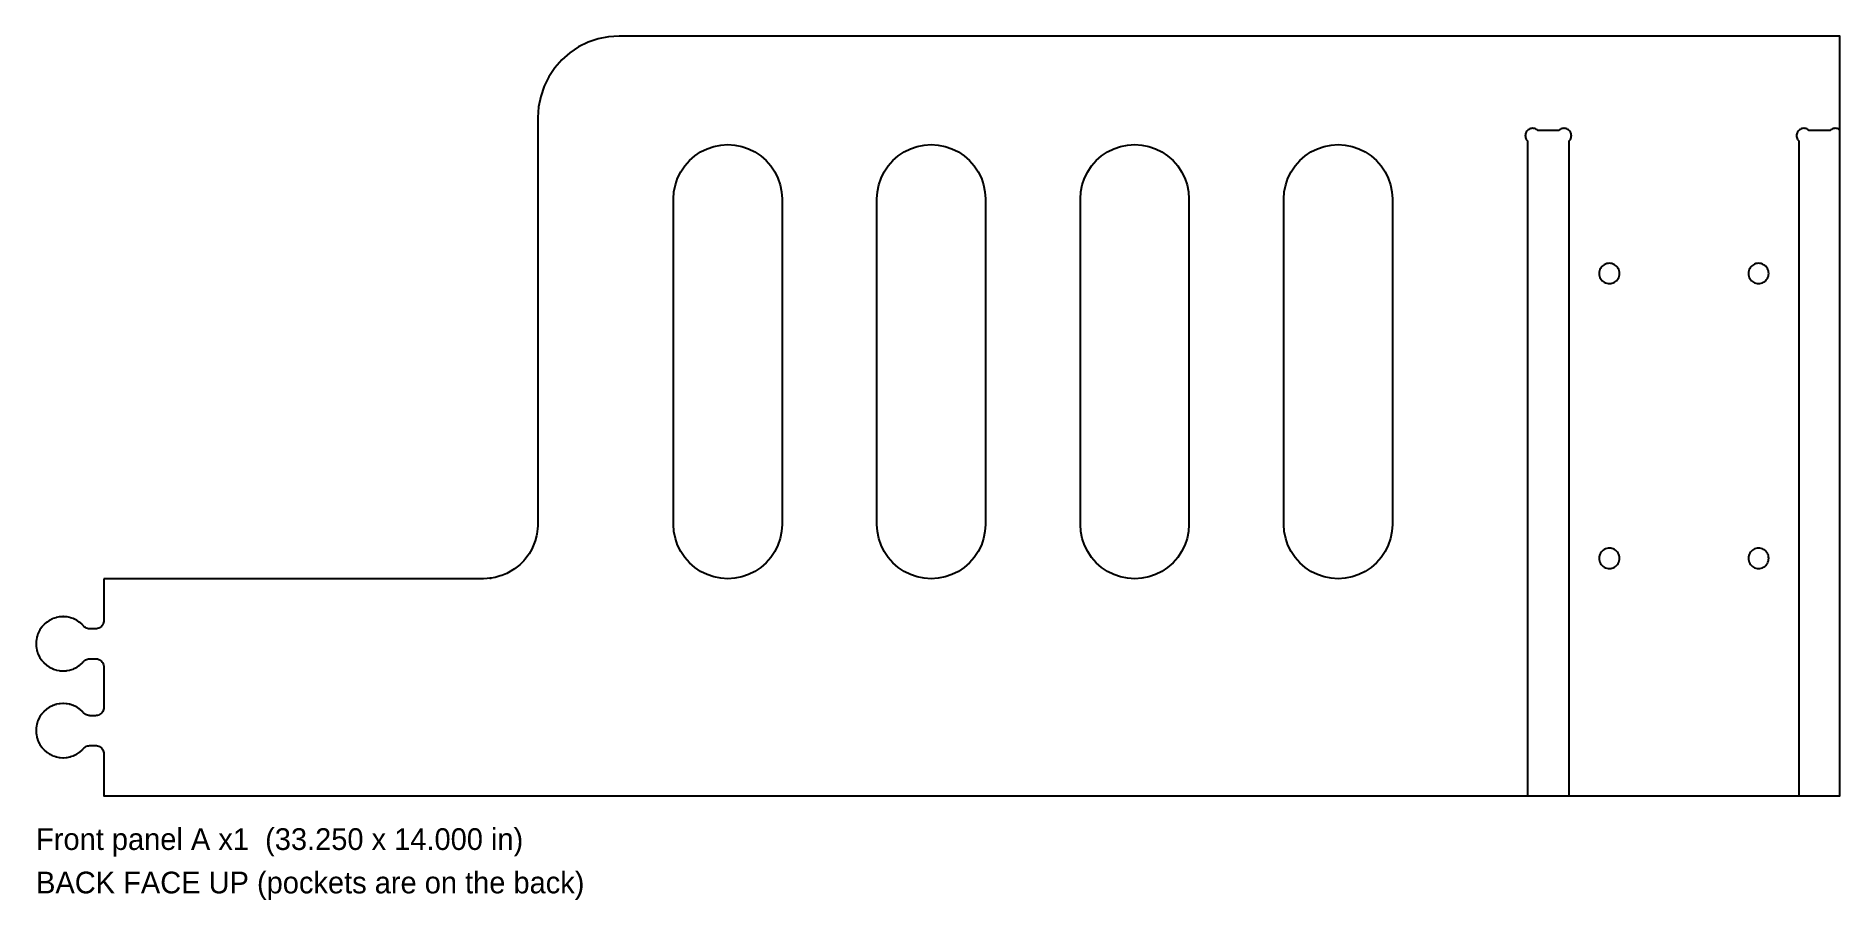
# Model space of a CAD drawing. Header units: inches. Extents: x 0 to 33.2, y -1.9 to 14.
import ezdxf

# ---------------------------------------------------------------- set-up
doc = ezdxf.new("R2010")
doc.units = ezdxf.units.IN
doc.header["$MEASUREMENT"] = 0
for name, color, linetype in [('CUT_INSIDE', 5, 'Continuous'), ('CUT_OUTSIDE', 1, 'Continuous'), ('LABEL', 3, 'Continuous'), ('POCKET_0.375', 4, 'Continuous'), ('POCKET_0.500', 4, 'Continuous')]:
    doc.layers.add(name, color=color, linetype=linetype)

msp = doc.modelspace()

# ---------------------------------------------------------------- linework, layer by layer
at = {"layer": 'CUT_INSIDE'}
for points in [[(13.716, 4.741), (13.674, 4.617), (13.616, 4.5), (13.543, 4.391), (13.457, 4.293), (13.358, 4.207), (13.25, 4.134), (13.132, 4.076), (13.008, 4.034), (12.88, 4.009), (12.75, 4), (12.619, 4.009), (12.491, 4.034), (12.367, 4.076), (12.25, 4.134), (12.141, 4.207), (12.043, 4.293), (11.956, 4.391), (11.884, 4.5), (11.826, 4.617), (11.784, 4.741), (11.758, 4.869), (11.75, 5), (11.75, 11), (11.758, 11.131), (11.784, 11.259), (11.826, 11.383), (11.884, 11.5), (11.956, 11.609), (12.043, 11.707), (12.141, 11.793), (12.25, 11.866), (12.367, 11.924), (12.491, 11.966), (12.619, 11.991), (12.75, 12), (12.88, 11.991), (13.008, 11.966), (13.132, 11.924), (13.25, 11.866), (13.358, 11.793), (13.457, 11.707), (13.543, 11.609), (13.616, 11.5), (13.674, 11.383), (13.716, 11.259), (13.741, 11.131), (13.75, 11), (13.75, 5), (13.741, 4.869)], [(17.466, 4.741), (17.424, 4.617), (17.366, 4.5), (17.293, 4.391), (17.207, 4.293), (17.108, 4.207), (17, 4.134), (16.882, 4.076), (16.758, 4.034), (16.63, 4.009), (16.5, 4), (16.369, 4.009), (16.241, 4.034), (16.117, 4.076), (16, 4.134), (15.891, 4.207), (15.793, 4.293), (15.706, 4.391), (15.634, 4.5), (15.576, 4.617), (15.534, 4.741), (15.508, 4.869), (15.5, 5), (15.5, 11), (15.508, 11.131), (15.534, 11.259), (15.576, 11.383), (15.634, 11.5), (15.706, 11.609), (15.793, 11.707), (15.891, 11.793), (16, 11.866), (16.117, 11.924), (16.241, 11.966), (16.369, 11.991), (16.5, 12), (16.63, 11.991), (16.758, 11.966), (16.882, 11.924), (17, 11.866), (17.108, 11.793), (17.207, 11.707), (17.293, 11.609), (17.366, 11.5), (17.424, 11.383), (17.466, 11.259), (17.491, 11.131), (17.5, 11), (17.5, 5), (17.491, 4.869)], [(21.216, 4.741), (21.174, 4.617), (21.116, 4.5), (21.043, 4.391), (20.957, 4.293), (20.858, 4.207), (20.75, 4.134), (20.632, 4.076), (20.508, 4.034), (20.38, 4.009), (20.25, 4), (20.119, 4.009), (19.991, 4.034), (19.867, 4.076), (19.75, 4.134), (19.641, 4.207), (19.543, 4.293), (19.456, 4.391), (19.384, 4.5), (19.326, 4.617), (19.284, 4.741), (19.258, 4.869), (19.25, 5), (19.25, 11), (19.258, 11.131), (19.284, 11.259), (19.326, 11.383), (19.384, 11.5), (19.456, 11.609), (19.543, 11.707), (19.641, 11.793), (19.75, 11.866), (19.867, 11.924), (19.991, 11.966), (20.119, 11.991), (20.25, 12), (20.38, 11.991), (20.508, 11.966), (20.632, 11.924), (20.75, 11.866), (20.858, 11.793), (20.957, 11.707), (21.043, 11.609), (21.116, 11.5), (21.174, 11.383), (21.216, 11.259), (21.241, 11.131), (21.25, 11), (21.25, 5), (21.241, 4.869)], [(24.966, 4.741), (24.924, 4.617), (24.866, 4.5), (24.793, 4.391), (24.707, 4.293), (24.608, 4.207), (24.5, 4.134), (24.382, 4.076), (24.258, 4.034), (24.13, 4.009), (24, 4), (23.869, 4.009), (23.741, 4.034), (23.617, 4.076), (23.5, 4.134), (23.391, 4.207), (23.293, 4.293), (23.206, 4.391), (23.134, 4.5), (23.076, 4.617), (23.034, 4.741), (23.008, 4.869), (23, 5), (23, 11), (23.008, 11.131), (23.034, 11.259), (23.076, 11.383), (23.134, 11.5), (23.206, 11.609), (23.293, 11.707), (23.391, 11.793), (23.5, 11.866), (23.617, 11.924), (23.741, 11.966), (23.869, 11.991), (24, 12), (24.13, 11.991), (24.258, 11.966), (24.382, 11.924), (24.5, 11.866), (24.608, 11.793), (24.707, 11.707), (24.793, 11.609), (24.866, 11.5), (24.924, 11.383), (24.966, 11.259), (24.991, 11.131), (25, 11), (25, 5), (24.991, 4.869)]]:
    msp.add_lwpolyline(points, close=True, dxfattribs=at)
at = {"layer": 'CUT_OUTSIDE'}
msp.add_lwpolyline([(1.25, 4), (1.25, 3.995), (1.25, 3.23), (1.248, 3.21), (1.244, 3.19), (1.238, 3.171), (1.229, 3.152), (1.218, 3.136), (1.204, 3.12), (1.189, 3.107), (1.172, 3.096), (1.154, 3.087), (1.135, 3.08), (1.115, 3.076), (1.095, 3.075), (0.998, 3.075), (0.989, 3.075), (0.983, 3.076), (0.965, 3.078), (0.946, 3.082), (0.929, 3.089), (0.912, 3.098), (0.896, 3.109), (0.882, 3.121), (0.88, 3.124), (0.873, 3.131), (0.858, 3.148), (0.857, 3.149), (0.856, 3.15), (0.855, 3.152), (0.851, 3.155), (0.85, 3.157), (0.849, 3.157), (0.847, 3.159), (0.81, 3.191), (0.808, 3.193), (0.808, 3.194), (0.806, 3.195), (0.802, 3.198), (0.8, 3.199), (0.799, 3.2), (0.797, 3.201), (0.756, 3.229), (0.754, 3.23), (0.754, 3.23), (0.751, 3.232), (0.748, 3.234), (0.745, 3.235), (0.745, 3.235), (0.743, 3.237), (0.698, 3.258), (0.696, 3.259), (0.695, 3.26), (0.693, 3.261), (0.689, 3.262), (0.687, 3.263), (0.686, 3.264), (0.683, 3.265), (0.637, 3.28), (0.634, 3.281), (0.634, 3.281), (0.631, 3.282), (0.627, 3.283), (0.624, 3.284), (0.624, 3.284), (0.621, 3.285), (0.573, 3.294), (0.57, 3.295), (0.57, 3.295), (0.567, 3.295), (0.563, 3.296), (0.56, 3.296), (0.559, 3.296), (0.557, 3.296), (0.508, 3.299), (0.505, 3.3), (0.504, 3.3), (0.502, 3.3), (0.498, 3.3), (0.495, 3.3), (0.494, 3.3), (0.492, 3.299), (0.442, 3.296), (0.44, 3.296), (0.439, 3.296), (0.437, 3.296), (0.432, 3.295), (0.43, 3.295), (0.429, 3.295), (0.427, 3.294), (0.378, 3.285), (0.376, 3.284), (0.375, 3.284), (0.372, 3.283), (0.368, 3.282), (0.366, 3.281), (0.365, 3.281), (0.363, 3.28), (0.316, 3.265), (0.313, 3.264), (0.313, 3.263), (0.31, 3.262), (0.306, 3.261), (0.304, 3.26), (0.303, 3.259), (0.301, 3.258), (0.257, 3.237), (0.255, 3.235), (0.254, 3.235), (0.252, 3.234), (0.248, 3.232), (0.246, 3.23), (0.245, 3.23), (0.243, 3.229), (0.202, 3.201), (0.2, 3.2), (0.199, 3.199), (0.197, 3.198), (0.194, 3.195), (0.192, 3.194), (0.191, 3.193), (0.189, 3.191), (0.152, 3.159), (0.15, 3.157), (0.15, 3.157), (0.148, 3.155), (0.145, 3.152), (0.143, 3.15), (0.143, 3.149), (0.141, 3.148), (0.108, 3.11), (0.107, 3.108), (0.106, 3.108), (0.105, 3.106), (0.102, 3.102), (0.1, 3.1), (0.1, 3.1), (0.099, 3.098), (0.071, 3.057), (0.07, 3.055), (0.069, 3.054), (0.068, 3.052), (0.066, 3.048), (0.065, 3.046), (0.064, 3.045), (0.063, 3.043), (0.041, 2.998), (0.04, 2.996), (0.04, 2.996), (0.039, 2.993), (0.037, 2.989), (0.036, 2.987), (0.036, 2.986), (0.035, 2.984), (0.019, 2.937), (0.018, 2.935), (0.018, 2.934), (0.018, 2.931), (0.016, 2.927), (0.016, 2.925), (0.016, 2.924), (0.015, 2.922), (0.006, 2.873), (0.005, 2.871), (0.005, 2.87), (0.005, 2.867), (0.004, 2.863), (0.004, 2.861), (0.004, 2.86), (0.003, 2.857), (0, 2.808), (0, 2.805), (0, 2.805), (0, 2.802), (0, 2.798), (0, 2.795), (0, 2.795), (0, 2.792), (0.003, 2.743), (0.004, 2.74), (0.004, 2.739), (0.004, 2.737), (0.005, 2.733), (0.005, 2.73), (0.005, 2.729), (0.006, 2.727), (0.015, 2.678), (0.016, 2.676), (0.016, 2.675), (0.016, 2.673), (0.018, 2.669), (0.018, 2.666), (0.018, 2.665), (0.019, 2.663), (0.035, 2.616), (0.036, 2.614), (0.036, 2.613), (0.037, 2.611), (0.039, 2.607), (0.04, 2.604), (0.04, 2.604), (0.041, 2.602), (0.063, 2.557), (0.064, 2.555), (0.065, 2.554), (0.066, 2.552), (0.068, 2.548), (0.069, 2.546), (0.07, 2.545), (0.071, 2.543), (0.099, 2.502), (0.1, 2.5), (0.1, 2.5), (0.102, 2.498), (0.105, 2.494), (0.106, 2.492), (0.107, 2.492), (0.108, 2.49), (0.141, 2.452), (0.143, 2.451), (0.143, 2.45), (0.145, 2.448), (0.148, 2.445), (0.15, 2.443), (0.15, 2.443), (0.152, 2.441), (0.189, 2.409), (0.191, 2.407), (0.192, 2.406), (0.194, 2.405), (0.197, 2.402), (0.199, 2.401), (0.2, 2.4), (0.202, 2.399), (0.243, 2.371), (0.245, 2.37), (0.246, 2.37), (0.248, 2.368), (0.252, 2.366), (0.254, 2.365), (0.255, 2.365), (0.257, 2.363), (0.301, 2.342), (0.303, 2.341), (0.304, 2.34), (0.306, 2.339), (0.31, 2.338), (0.313, 2.337), (0.313, 2.336), (0.316, 2.335), (0.363, 2.32), (0.365, 2.319), (0.366, 2.319), (0.368, 2.318), (0.372, 2.317), (0.375, 2.316), (0.376, 2.316), (0.378, 2.315), (0.427, 2.306), (0.429, 2.305), (0.43, 2.305), (0.432, 2.305), (0.437, 2.304), (0.439, 2.304), (0.44, 2.304), (0.442, 2.304), (0.492, 2.301), (0.494, 2.3), (0.495, 2.3), (0.498, 2.3), (0.502, 2.3), (0.504, 2.3), (0.505, 2.3), (0.508, 2.301), (0.557, 2.304), (0.559, 2.304), (0.56, 2.304), (0.563, 2.304), (0.567, 2.305), (0.57, 2.305), (0.57, 2.305), (0.573, 2.306), (0.621, 2.315), (0.624, 2.316), (0.624, 2.316), (0.627, 2.317), (0.631, 2.318), (0.634, 2.319), (0.634, 2.319), (0.637, 2.32), (0.683, 2.335), (0.686, 2.336), (0.687, 2.337), (0.689, 2.338), (0.693, 2.339), (0.695, 2.34), (0.696, 2.341), (0.698, 2.342), (0.743, 2.363), (0.745, 2.365), (0.745, 2.365), (0.748, 2.366), (0.751, 2.368), (0.754, 2.37), (0.754, 2.37), (0.756, 2.371), (0.797, 2.399), (0.799, 2.4), (0.8, 2.401), (0.802, 2.402), (0.806, 2.405), (0.808, 2.406), (0.808, 2.407), (0.81, 2.409), (0.847, 2.441), (0.849, 2.443), (0.85, 2.443), (0.851, 2.445), (0.855, 2.448), (0.856, 2.45), (0.857, 2.451), (0.858, 2.452), (0.872, 2.468), (0.878, 2.475), (0.882, 2.479), (0.896, 2.491), (0.912, 2.502), (0.928, 2.511), (0.946, 2.518), (0.964, 2.522), (0.983, 2.524), (0.987, 2.525), (0.996, 2.525), (1.095, 2.525), (1.115, 2.524), (1.135, 2.52), (1.154, 2.513), (1.172, 2.504), (1.189, 2.493), (1.204, 2.48), (1.218, 2.464), (1.229, 2.447), (1.238, 2.429), (1.244, 2.41), (1.248, 2.39), (1.25, 2.37), (1.25, 1.63), (1.248, 1.61), (1.244, 1.59), (1.238, 1.571), (1.229, 1.553), (1.218, 1.536), (1.204, 1.52), (1.189, 1.507), (1.172, 1.496), (1.154, 1.487), (1.135, 1.48), (1.115, 1.476), (1.095, 1.475), (0.997, 1.475), (0.988, 1.475), (0.983, 1.476), (0.964, 1.478), (0.946, 1.482), (0.928, 1.489), (0.912, 1.498), (0.896, 1.509), (0.882, 1.521), (0.88, 1.524), (0.873, 1.531), (0.858, 1.548), (0.857, 1.549), (0.856, 1.55), (0.855, 1.552), (0.851, 1.555), (0.85, 1.557), (0.849, 1.557), (0.847, 1.559), (0.81, 1.591), (0.808, 1.593), (0.808, 1.594), (0.806, 1.595), (0.802, 1.598), (0.8, 1.599), (0.799, 1.6), (0.797, 1.601), (0.756, 1.629), (0.754, 1.63), (0.754, 1.63), (0.751, 1.632), (0.748, 1.634), (0.745, 1.635), (0.745, 1.635), (0.743, 1.637), (0.698, 1.658), (0.696, 1.659), (0.695, 1.66), (0.693, 1.661), (0.689, 1.662), (0.687, 1.663), (0.686, 1.664), (0.683, 1.665), (0.637, 1.68), (0.634, 1.681), (0.634, 1.681), (0.631, 1.682), (0.627, 1.683), (0.624, 1.684), (0.624, 1.684), (0.621, 1.685), (0.573, 1.694), (0.57, 1.695), (0.57, 1.695), (0.567, 1.695), (0.563, 1.696), (0.56, 1.696), (0.559, 1.696), (0.557, 1.696), (0.508, 1.699), (0.505, 1.7), (0.504, 1.7), (0.502, 1.7), (0.498, 1.7), (0.495, 1.7), (0.494, 1.7), (0.492, 1.699), (0.442, 1.696), (0.44, 1.696), (0.439, 1.696), (0.437, 1.696), (0.432, 1.695), (0.43, 1.695), (0.429, 1.695), (0.427, 1.694), (0.378, 1.685), (0.376, 1.684), (0.375, 1.684), (0.372, 1.683), (0.368, 1.682), (0.366, 1.681), (0.365, 1.681), (0.363, 1.68), (0.316, 1.665), (0.313, 1.664), (0.313, 1.663), (0.31, 1.662), (0.306, 1.661), (0.304, 1.66), (0.303, 1.659), (0.301, 1.658), (0.257, 1.637), (0.255, 1.635), (0.254, 1.635), (0.252, 1.634), (0.248, 1.632), (0.246, 1.63), (0.245, 1.63), (0.243, 1.629), (0.202, 1.601), (0.2, 1.6), (0.199, 1.599), (0.197, 1.598), (0.194, 1.595), (0.192, 1.594), (0.191, 1.593), (0.189, 1.591), (0.152, 1.559), (0.15, 1.557), (0.15, 1.557), (0.148, 1.555), (0.145, 1.552), (0.143, 1.55), (0.143, 1.549), (0.141, 1.548), (0.108, 1.51), (0.107, 1.508), (0.106, 1.508), (0.105, 1.506), (0.102, 1.502), (0.1, 1.5), (0.1, 1.5), (0.099, 1.498), (0.071, 1.457), (0.07, 1.455), (0.069, 1.454), (0.068, 1.452), (0.066, 1.448), (0.065, 1.446), (0.064, 1.445), (0.063, 1.443), (0.041, 1.398), (0.04, 1.396), (0.04, 1.396), (0.039, 1.393), (0.037, 1.389), (0.036, 1.387), (0.036, 1.386), (0.035, 1.384), (0.019, 1.337), (0.018, 1.335), (0.018, 1.334), (0.018, 1.331), (0.016, 1.327), (0.016, 1.325), (0.016, 1.324), (0.015, 1.322), (0.006, 1.273), (0.005, 1.271), (0.005, 1.27), (0.005, 1.267), (0.004, 1.263), (0.004, 1.261), (0.004, 1.26), (0.003, 1.257), (0, 1.208), (0, 1.205), (0, 1.205), (0, 1.202), (0, 1.198), (0, 1.195), (0, 1.195), (0, 1.192), (0.003, 1.143), (0.004, 1.14), (0.004, 1.139), (0.004, 1.137), (0.005, 1.133), (0.005, 1.13), (0.005, 1.129), (0.006, 1.127), (0.015, 1.078), (0.016, 1.076), (0.016, 1.075), (0.016, 1.073), (0.018, 1.069), (0.018, 1.066), (0.018, 1.065), (0.019, 1.063), (0.035, 1.016), (0.036, 1.014), (0.036, 1.013), (0.037, 1.011), (0.039, 1.007), (0.04, 1.004), (0.04, 1.004), (0.041, 1.002), (0.063, 0.957), (0.064, 0.955), (0.065, 0.954), (0.066, 0.952), (0.068, 0.948), (0.069, 0.946), (0.07, 0.945), (0.071, 0.943), (0.099, 0.902), (0.1, 0.9), (0.1, 0.9), (0.102, 0.898), (0.105, 0.894), (0.106, 0.892), (0.107, 0.892), (0.108, 0.89), (0.141, 0.852), (0.143, 0.851), (0.143, 0.85), (0.145, 0.848), (0.148, 0.845), (0.15, 0.843), (0.15, 0.843), (0.152, 0.841), (0.189, 0.809), (0.191, 0.807), (0.192, 0.806), (0.194, 0.805), (0.197, 0.802), (0.199, 0.801), (0.2, 0.8), (0.202, 0.799), (0.243, 0.771), (0.245, 0.77), (0.246, 0.77), (0.248, 0.768), (0.252, 0.766), (0.254, 0.765), (0.255, 0.765), (0.257, 0.763), (0.301, 0.742), (0.303, 0.741), (0.304, 0.74), (0.306, 0.739), (0.31, 0.738), (0.313, 0.737), (0.313, 0.736), (0.316, 0.735), (0.363, 0.72), (0.365, 0.719), (0.366, 0.719), (0.368, 0.718), (0.372, 0.717), (0.375, 0.716), (0.376, 0.716), (0.378, 0.715), (0.427, 0.706), (0.429, 0.705), (0.43, 0.705), (0.432, 0.705), (0.437, 0.704), (0.439, 0.704), (0.44, 0.704), (0.442, 0.704), (0.492, 0.701), (0.494, 0.7), (0.495, 0.7), (0.498, 0.7), (0.502, 0.7), (0.504, 0.7), (0.505, 0.7), (0.508, 0.701), (0.557, 0.704), (0.559, 0.704), (0.56, 0.704), (0.563, 0.704), (0.567, 0.705), (0.57, 0.705), (0.57, 0.705), (0.573, 0.706), (0.621, 0.715), (0.624, 0.716), (0.624, 0.716), (0.627, 0.717), (0.631, 0.718), (0.634, 0.719), (0.634, 0.719), (0.637, 0.72), (0.683, 0.735), (0.686, 0.736), (0.687, 0.737), (0.689, 0.738), (0.693, 0.739), (0.695, 0.74), (0.696, 0.741), (0.698, 0.742), (0.743, 0.763), (0.745, 0.765), (0.745, 0.765), (0.748, 0.766), (0.751, 0.768), (0.754, 0.77), (0.754, 0.77), (0.756, 0.771), (0.797, 0.799), (0.799, 0.8), (0.8, 0.801), (0.802, 0.802), (0.806, 0.805), (0.808, 0.806), (0.808, 0.807), (0.81, 0.809), (0.847, 0.841), (0.849, 0.843), (0.85, 0.843), (0.851, 0.845), (0.855, 0.848), (0.856, 0.85), (0.857, 0.851), (0.858, 0.852), (0.872, 0.868), (0.878, 0.875), (0.882, 0.879), (0.896, 0.891), (0.912, 0.902), (0.928, 0.911), (0.946, 0.918), (0.964, 0.922), (0.983, 0.924), (0.987, 0.925), (0.996, 0.925), (1.095, 0.925), (1.115, 0.924), (1.135, 0.92), (1.154, 0.913), (1.172, 0.904), (1.189, 0.893), (1.204, 0.88), (1.218, 0.864), (1.229, 0.847), (1.238, 0.829), (1.244, 0.81), (1.248, 0.79), (1.25, 0.77), (1.25, 0.005), (1.25, 0), (1.255, 0), (2.25, 0), (33.25, 0), (33.25, 14), (13.25, 14), (10.75, 14), (10.554, 13.987), (10.361, 13.949), (10.176, 13.886), (10, 13.799), (9.837, 13.69), (9.689, 13.561), (9.56, 13.413), (9.451, 13.25), (9.364, 13.074), (9.301, 12.888), (9.263, 12.696), (9.25, 12.5), (9.25, 5.025), (9.248, 4.976), (9.244, 4.918), (9.232, 4.821), (9.225, 4.789), (9.2, 4.695), (9.189, 4.664), (9.152, 4.573), (9.137, 4.544), (9.088, 4.459), (9.07, 4.432), (9.011, 4.354), (8.989, 4.33), (8.92, 4.261), (8.895, 4.239), (8.818, 4.179), (8.79, 4.161), (8.706, 4.112), (8.676, 4.098), (8.586, 4.06), (8.555, 4.05), (8.46, 4.024), (8.428, 4.018), (8.367, 4.01), (8.387, 4.01), (8.38, 4.009), (8.25, 4), (2.25, 4), (1.255, 4)], close=True, dxfattribs=at)
at = {"layer": 'POCKET_0.375'}
for points in [[(28.26, 12.069), (28.271, 12.082), (28.281, 12.097), (28.289, 12.113), (28.295, 12.13), (28.298, 12.147), (28.299, 12.165), (28.298, 12.182), (28.295, 12.199), (28.289, 12.216), (28.281, 12.232), (28.271, 12.247), (28.26, 12.26), (28.246, 12.272), (28.232, 12.281), (28.216, 12.289), (28.199, 12.295), (28.182, 12.298), (28.164, 12.3), (28.147, 12.298), (28.129, 12.295), (28.113, 12.289), (28.097, 12.281), (28.082, 12.272), (28.069, 12.26), (27.681, 12.26), (27.667, 12.272), (27.653, 12.281), (27.637, 12.289), (27.62, 12.295), (27.603, 12.298), (27.585, 12.3), (27.568, 12.298), (27.55, 12.295), (27.533, 12.289), (27.518, 12.281), (27.503, 12.272), (27.49, 12.26), (27.478, 12.247), (27.468, 12.232), (27.46, 12.216), (27.455, 12.199), (27.451, 12.182), (27.45, 12.165), (27.451, 12.147), (27.455, 12.13), (27.46, 12.113), (27.468, 12.097), (27.478, 12.082), (27.49, 12.069), (27.49, 0), (28.26, 0)], [(33.246, 12.272), (33.232, 12.281), (33.216, 12.289), (33.199, 12.295), (33.182, 12.298), (33.164, 12.3), (33.147, 12.298), (33.129, 12.295), (33.113, 12.289), (33.097, 12.281), (33.082, 12.272), (33.069, 12.26), (32.681, 12.26), (32.667, 12.272), (32.653, 12.281), (32.637, 12.289), (32.62, 12.295), (32.603, 12.298), (32.585, 12.3), (32.568, 12.298), (32.55, 12.295), (32.533, 12.289), (32.518, 12.281), (32.503, 12.272), (32.49, 12.26), (32.478, 12.247), (32.468, 12.232), (32.46, 12.216), (32.455, 12.199), (32.451, 12.182), (32.45, 12.165), (32.451, 12.147), (32.455, 12.13), (32.46, 12.113), (32.468, 12.097), (32.478, 12.082), (32.49, 12.069), (32.49, 0), (33.25, 0), (33.25, 12.269)]]:
    msp.add_lwpolyline(points, close=True, dxfattribs=at)
at = {"layer": 'POCKET_0.500'}
for points in [[(28.812, 9.625), (28.814, 9.601), (28.819, 9.576), (28.826, 9.553), (28.837, 9.531), (28.851, 9.511), (28.867, 9.492), (28.886, 9.476), (28.906, 9.463), (28.928, 9.452), (28.951, 9.444), (28.975, 9.439), (29, 9.438), (29.024, 9.439), (29.048, 9.444), (29.071, 9.452), (29.093, 9.463), (29.114, 9.476), (29.132, 9.492), (29.148, 9.511), (29.162, 9.531), (29.173, 9.553), (29.181, 9.576), (29.186, 9.601), (29.187, 9.625), (29.186, 9.649), (29.181, 9.674), (29.173, 9.697), (29.162, 9.719), (29.148, 9.739), (29.132, 9.758), (29.114, 9.774), (29.093, 9.787), (29.071, 9.798), (29.048, 9.806), (29.024, 9.811), (29, 9.812), (28.975, 9.811), (28.951, 9.806), (28.928, 9.798), (28.906, 9.787), (28.886, 9.774), (28.867, 9.758), (28.851, 9.739), (28.837, 9.719), (28.826, 9.697), (28.819, 9.674), (28.814, 9.649)], [(31.562, 9.625), (31.564, 9.601), (31.569, 9.576), (31.576, 9.553), (31.587, 9.531), (31.601, 9.511), (31.617, 9.492), (31.636, 9.476), (31.656, 9.463), (31.678, 9.452), (31.701, 9.444), (31.725, 9.439), (31.75, 9.438), (31.774, 9.439), (31.798, 9.444), (31.821, 9.452), (31.843, 9.463), (31.864, 9.476), (31.882, 9.492), (31.898, 9.511), (31.912, 9.531), (31.923, 9.553), (31.931, 9.576), (31.936, 9.601), (31.937, 9.625), (31.936, 9.649), (31.931, 9.674), (31.923, 9.697), (31.912, 9.719), (31.898, 9.739), (31.882, 9.758), (31.864, 9.774), (31.843, 9.787), (31.821, 9.798), (31.798, 9.806), (31.774, 9.811), (31.75, 9.812), (31.725, 9.811), (31.701, 9.806), (31.678, 9.798), (31.656, 9.787), (31.636, 9.774), (31.617, 9.758), (31.601, 9.739), (31.587, 9.719), (31.576, 9.697), (31.569, 9.674), (31.564, 9.649)], [(28.812, 4.375), (28.814, 4.351), (28.819, 4.326), (28.826, 4.303), (28.837, 4.281), (28.851, 4.261), (28.867, 4.242), (28.886, 4.226), (28.906, 4.213), (28.928, 4.202), (28.951, 4.194), (28.975, 4.189), (29, 4.188), (29.024, 4.189), (29.048, 4.194), (29.071, 4.202), (29.093, 4.213), (29.114, 4.226), (29.132, 4.242), (29.148, 4.261), (29.162, 4.281), (29.173, 4.303), (29.181, 4.326), (29.186, 4.351), (29.187, 4.375), (29.186, 4.399), (29.181, 4.424), (29.173, 4.447), (29.162, 4.469), (29.148, 4.489), (29.132, 4.508), (29.114, 4.524), (29.093, 4.537), (29.071, 4.548), (29.048, 4.556), (29.024, 4.561), (29, 4.562), (28.975, 4.561), (28.951, 4.556), (28.928, 4.548), (28.906, 4.537), (28.886, 4.524), (28.867, 4.508), (28.851, 4.489), (28.837, 4.469), (28.826, 4.447), (28.819, 4.424), (28.814, 4.399)], [(31.562, 4.375), (31.564, 4.351), (31.569, 4.326), (31.576, 4.303), (31.587, 4.281), (31.601, 4.261), (31.617, 4.242), (31.636, 4.226), (31.656, 4.213), (31.678, 4.202), (31.701, 4.194), (31.725, 4.189), (31.75, 4.188), (31.774, 4.189), (31.798, 4.194), (31.821, 4.202), (31.843, 4.213), (31.864, 4.226), (31.882, 4.242), (31.898, 4.261), (31.912, 4.281), (31.923, 4.303), (31.931, 4.326), (31.936, 4.351), (31.937, 4.375), (31.936, 4.399), (31.931, 4.424), (31.923, 4.447), (31.912, 4.469), (31.898, 4.489), (31.882, 4.508), (31.864, 4.524), (31.843, 4.537), (31.821, 4.548), (31.798, 4.556), (31.774, 4.561), (31.75, 4.562), (31.725, 4.561), (31.701, 4.556), (31.678, 4.548), (31.656, 4.537), (31.636, 4.524), (31.617, 4.508), (31.601, 4.489), (31.587, 4.469), (31.576, 4.447), (31.569, 4.424), (31.564, 4.399)]]:
    msp.add_lwpolyline(points, close=True, dxfattribs=at)

# ---------------------------------------------------------------- texts
at = {"layer": 'LABEL'}
for s, p in [('Front panel A x1  (33.250 x 14.000 in)', (0, -1)), ('BACK FACE UP (pockets are on the back)', (0, -1.8))]:
    msp.add_text(s, height=0.4, dxfattribs=at).set_placement(p)

doc.saveas('drawing.dxf')
